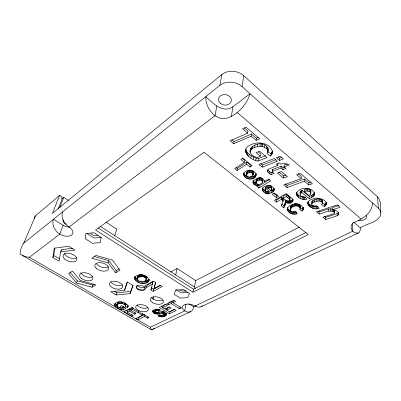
<?xml version="1.0" encoding="UTF-8"?>
<svg xmlns="http://www.w3.org/2000/svg" width="401" height="401" viewBox="0 0 401 401"><rect width="100%" height="100%" fill="white"/><g stroke="black" fill="none" stroke-linecap="round" stroke-linejoin="round"><path stroke-width="0.6" d="M322.504 203.187L321.858 201.939L321.863 199.738C318.775 197.909 313.943 198.951 311.747 201.663L311.767 204.53C312.88 206.184 315.226 206.104 316.975 205.773L319.191 208.355C312.524 211.297 301.362 202.224 312.74 198.971C316.985 196.284 331.236 200.515 324.494 206.57L321.442 204.495L322.504 203.187L322.504 200.986L321.863 199.738M322.379 202.555L322.379 200.355M149.337 279.382C147.844 286.54 133.458 283.763 134.781 276.77M321.858 201.939L320.865 201.367L320.875 199.167M320.865 201.367L319.552 201.046L319.562 198.846M338.865 205.487L332.494 207.553L332.529 209.758C334.88 210.209 338.629 211.026 338.845 213.928L338.334 214.916L337.181 215.743L325.742 219.502L322.975 217.222L333.717 213.728L334.218 213.362L334.359 212.46C329.963 208.771 323.802 213.242 319.166 214.084L319.176 211.893L318.244 211.121M317.757 208.595L317.772 206.4C314.048 206.891 309.186 205.683 307.793 201.788L307.747 203.979M311.707 203.853L312.991 202.53L317.968 201.021L317.983 198.826M258.169 185.683L256.941 186.435L258.901 187.999L270.63 180.901L268.51 179.167L264.239 181.768C262.555 171.402 244.359 184.179 258.169 185.683L258.334 184.064M316.379 208.695L316.399 206.505M272.49 152.631C271.527 143.463 258.906 140.916 251.668 144.405C238.665 149.082 249.517 160.059 258.049 161.087L267.021 157.498L259.577 151.252L256.069 152.696L260.324 156.25L257.226 157.513C238.254 151.804 261.833 135.754 268.174 148.596L267.808 152.34L267.036 153.663L270.595 156.089L272.164 153.804L272.64 150.796M316.183 201.337L316.204 199.142M281.407 204.821L281.342 205.903L283.863 207.918L285.567 203.603L285.542 199.964L285.577 202.906M285.567 203.603L285.697 200.736M296.449 192.42C295.607 197.873 302.575 200.289 306.981 199.372L304.885 196.926L301.637 196.53L300.204 195.232L300.174 192.144L300.61 191.252L301.923 190.305L301.853 192.495L309.206 198.615L311.672 197.543L313.732 196.014L314.324 195.182L314.655 192.104M314.439 201.878L314.469 199.683M314.324 195.182L314.64 193.202M315.051 208.66L315.076 206.47M313.732 196.014L313.762 193.813L314.354 192.981M313.777 208.485L313.808 206.294M314.625 194.305C313.331 186.41 298.945 186.29 296.404 193.513M312.103 203.167L312.138 200.976M312.574 208.179L312.61 205.989M312.845 196.801L312.88 194.605L313.762 193.813M312.991 202.53L313.026 200.335M311.462 207.753L311.502 205.563M311.672 197.543L311.707 195.347L312.88 194.605M310.84 193.568L310.75 192.736L310.113 191.949L310.153 189.748L309.086 189.137L306.093 188.891L304.329 189.362L304.264 191.558L308.865 195.402L310.349 194.405L310.84 193.568L310.79 190.54L310.153 189.748M310.439 207.207L310.484 205.016M310.75 192.736L310.79 190.54M308.64 205.698L308.685 203.507M310.113 191.949L309.041 191.332L309.086 189.137M309.206 198.615L309.251 196.425L301.923 190.305M309.507 206.535L309.552 204.35M308.048 204.841L308.098 202.655M308.815 184.991L304.389 181.242L286.951 187.548L283.763 184.921L301.221 178.555L296.655 174.686L300.229 173.352L312.384 183.718L308.815 184.991L308.86 182.791L304.454 179.041L287.071 185.367L285.256 183.869M309.041 191.332L307.657 191.031L307.707 188.836M304.264 191.558L306.038 191.087L306.093 188.891M304.469 199.533L304.529 197.342L305.532 197.282M136.415 286.219L136.681 287.562A4.446 2.426 13.4 0 0 140.15 289.677L142.435 289.888A4.672 2.551 13.4 0 0 145.237 288.349L145.267 287.692M303.291 199.437L303.356 197.247C300.56 196.781 297.362 195.282 296.534 192.34M302.113 211.071L303.176 209.533L303.241 207.352L302.184 208.896L302.113 211.071L299.502 209.723L300.048 209.046L300.284 206.134L299.417 204.695L298.143 203.984L298.058 206.159L299.336 206.876L300.209 208.309M303.176 209.533L303.326 207.402M304.389 181.242L304.454 179.041M302.95 210.039L303.016 207.858M300.098 194.335L300.534 193.442L301.527 192.665L301.602 190.475M302.169 199.222L302.234 197.036M300.118 198.49L300.194 196.305M299.973 207.573L300.043 205.392M300.534 193.442L300.61 191.252M301.221 178.555L301.296 176.36L298.108 173.648M298.73 206.465L298.81 204.284M299.336 206.876L299.417 204.695M298.374 197.367L298.454 195.182M149.072 280.505C148.19 274.57 137.453 272.439 134.495 277.888M297.427 196.45L297.512 194.264M298.058 206.159L297.321 205.964L297.407 203.788M295.657 205.929L295.748 203.753L296.605 203.703L296.519 205.883C289.798 205.382 287.637 213.923 295.903 211.758L297.171 213.758C293.126 215.673 284.905 211.969 288.234 206.986C292.053 202.61 301.918 202.53 303.276 209.036M296.444 194.525L296.509 192.886M296.003 214.029L296.093 211.858L292.89 211.903L292.79 214.069M296.785 195.503L296.87 193.317M294.735 206.129L294.825 203.954L295.748 203.753M294.885 214.169L294.976 211.999M293.758 206.48L293.853 204.31L294.825 203.954M293.813 214.184L293.908 212.014M291.813 213.833L291.913 211.663C289.998 210.996 287.988 209.693 287.477 207.608L287.362 209.778M285.422 202.134C287.487 203.523 290.479 203.643 292.369 201.878L292.469 199.703L293.011 198.931M292.369 201.878L292.91 201.112L292.986 199.477M292.73 206.986L292.825 204.816L293.853 204.31M290.986 208.184L291.091 206.009L292.825 204.816M290.88 213.472L290.981 211.307M291.487 202.53L291.592 200.355L292.469 199.703M291.733 207.593L291.833 205.422M290.093 203.071L290.199 200.896L291.592 200.355M289.988 212.996L290.093 210.831M290.214 209.833L290.354 207.132L291.091 206.009M290.349 210.34L290.354 207.132M290.494 208.751L290.6 206.58M290.8 202.851L290.91 200.675M289.838 200.074L289.507 199.157L289.617 196.981L286.444 194.34L283.437 196.059L283.307 198.229C285.186 200.921 291.156 203.272 289.908 197.447L289.617 196.981M289.352 203.187L289.462 201.011L290.199 200.896M289.141 212.395L289.251 210.229M289.798 199.623L289.908 197.447M287.667 210.685L287.783 208.52M288.585 203.197L288.7 201.026L289.462 201.011M288.259 211.563L288.374 209.397M287.016 202.896L287.131 200.726M289.507 199.157L287.993 197.868L288.108 195.693M287.803 203.106L287.918 200.931M353.782 222.299L360.344 227.863L360.218 230.209L359.557 231.953L358.394 232.976L201.006 306.74A10.486 6.952 64.5 0 1 197.202 306.895L191.583 304.499L187.553 304.113A8.015 4.261 10.3 0 0 182.345 306.63L182.184 307.707L183.412 309.923L186.741 311.828A10.306 6.987 64.8 0 0 192.054 310.559A10.511 7.128 64.7 0 0 193.808 306.81L195.999 305.773M287.993 197.868L286.324 196.515L286.444 194.34M286.951 187.548L287.071 185.367M286.219 202.575L286.339 200.4M284.865 205.633L284.991 203.467L285.687 201.432M285.347 204.44L285.467 202.274M123.177 306.153L122.751 307.767L121.749 308.304L118.591 307.216L117.538 306.414L117.117 305.141L117.749 304.324L118.33 302.169L119.177 301.702M117.678 303.417L118.33 302.169M283.863 207.918L283.988 205.753L284.991 203.467M281.342 205.903L282.951 201.382L282.931 198.42L281.562 197.132L276.695 199.914L276.545 202.079L281.422 199.302L281.562 197.132M282.941 200.961L282.931 198.42M282.951 201.382L283.071 198.796M282.8 200.59L281.858 199.653L281.993 197.482M267.572 169.698L267.462 170.926L267.933 172.059L271.031 174.605L274.038 173.463L272.309 171.839L272.835 169.428L281.101 166.189L280.976 168.039L282.895 169.648L285.968 168.47L284.058 166.861L284.174 165.006L287.387 163.768M283.437 178.064L277.427 173.067L281.382 171.568L287.392 176.595L283.437 178.064L283.572 175.884L278.966 172.039M282.459 200.184L282.595 198.014M282.895 169.648L283.016 167.798L281.101 166.189M68.501 200.37L63.824 197.332L62.24 198.65L61.473 198.154L62.01 196.816L59.704 195.317L52.336 213.432L221.943 74.466C228.289 69.568 237.798 70.471 243.703 75.649L377.476 196.776C381.922 201.533 380.354 209.016 380.79 214.986C377.336 222.921 366.755 223.397 360.344 227.863M276.309 197.623L272.274 194.385L274.52 193.071L278.56 196.33L276.309 197.623L276.464 195.457L273.783 193.297M279.512 160.43L276.319 157.723L280.119 156.215L283.312 158.936L279.512 160.43L279.667 158.245L278.304 157.087M267.462 170.926L267.718 169.944L268.62 169.102L277.828 165.392L277.963 163.543M266.269 186.59L265.231 187.919L265.166 190.761L266.214 191.688L268.224 191.718L269.918 193.598C265.036 195.447 258.49 188.505 265.562 186.124C270.124 183.252 278.55 189.623 271.292 192.946L266.074 188.751L266.269 186.59L269.101 188.876M273.898 190.681L274.063 188.51L271.467 190.781L271.292 192.946M274.169 189.904L274.254 188.821M372.444 202.931C372.328 212.485 363.376 218.745 355.291 221.838C347.567 224.284 351.421 234.239 358.394 232.976M272.454 192.199L272.625 190.034M273.327 191.447L273.492 189.277M271.627 189.222L271.798 187.051L271.226 185.874L271.051 188.039L271.627 189.222L270.605 190.475L267.482 187.964L267.673 185.798L268.6 185.387L268.414 187.553L267.482 187.964M272.309 171.839L272.545 169.688M272.399 171.533L272.835 169.428M271.337 189.863L271.467 188.239M271.517 188.595L271.688 186.425M271.031 174.605L271.181 172.766L268.094 170.219L267.933 172.059M271.051 188.039L270.294 187.618L270.469 185.447M268.329 193.818L268.51 191.658L266.991 191.523L266.805 193.683M271.532 154.956L271.738 152.51L272.369 151.357L272.164 153.804M268.414 187.553L269.382 187.447L269.562 185.282M270.595 156.089L270.805 153.643L271.738 152.51M269.196 173.347L269.352 171.508M267.557 193.798L267.743 191.633M266.069 193.482L266.259 191.322M265.166 190.761L265.267 189.678M265.036 190.079L265.522 187.227M265.357 193.192L265.547 191.031L263.337 189.357L262.53 187.713L262.324 189.874M146.285 279.748L146.886 277.031C147.297 286.048 130.641 280.595 140.024 274.645L139.463 276.89L138.044 277.703L137.358 278.625M264.008 192.34L264.209 190.179M267.808 152.34L268.174 148.596M137.924 276.384L138.014 277.352M263.136 191.518L263.337 189.357M264.239 181.768L264.389 180.144M267.953 151.037L267.467 149.763L267.693 147.317M262.565 182.094L262.685 179.172C260.209 175.924 254.78 179.422 255.988 183.167C257.442 185.698 261.562 184.37 262.565 182.094L262.685 179.172M267.467 149.763L266.354 148.53L266.585 146.089M262.575 190.696L262.78 188.535M262.48 181.337L261.933 180.666L262.139 178.5M262.465 181.959L262.77 179.929M262.254 167.207L259.056 164.57L274.224 158.555L277.422 161.252L262.254 167.207L262.465 165.037L260.645 163.533M261.933 180.666L261.076 180.199L261.287 178.034M266.354 148.53L264.52 147.322L264.755 144.881M258.901 187.999L259.116 185.843L269.748 179.377M255.988 183.167C255.803 181.217 258.369 180.154 260.023 180.029L260.234 177.864M258.845 180.204L259.061 178.044M264.52 147.322L262.354 146.54L262.6 144.099M259.442 180.064L259.658 177.904M257.006 185.638L257.176 184.019M257.612 180.781L257.838 178.62M262.354 146.54L261.166 146.325L261.417 143.884M260.324 156.25L260.575 153.814L258.219 151.839M250.084 151.663C251.282 147.753 256.344 146.651 259.923 146.26L260.184 143.824M255.943 185.407L256.169 183.252L254.475 182.39L253.272 180.505M256.54 181.568L256.765 179.407M243.758 172.746C241.998 180.656 257.512 181.573 256.064 173.282M255.883 176.059L256.059 174.44M255.011 185.031L255.236 182.876M258.049 161.087L258.304 158.651L265.567 155.728M255.928 182.731L256.249 180.109M254.901 177.523L255.131 175.362L256.114 173.899M254.244 184.545L254.475 182.39M255.507 176.826L255.738 174.666M253.021 181.929L253.136 180.851M253.036 182.661L253.342 180.104M253.242 183.337L253.477 181.182M255.778 160.41L256.044 157.979C251.968 156.275 246.941 153.934 245.788 149.247L245.477 151.673M257.307 146.576L257.572 144.139M254.064 178.149L254.299 175.989L255.131 175.362M253.648 183.969L253.878 181.813M252.846 175.021L252.966 173.944M255.948 174.365C254.65 169.021 244.7 169.067 246.63 175.668C249.337 179.192 254.625 175.803 253.267 171.708C250.72 168.696 244.164 170.365 243.552 174.36M253.051 175.142L253.267 171.708M253.166 174.706L253.407 172.545M253.076 178.661L253.317 176.5L254.299 175.989M253.342 159.403L253.622 156.971M254.71 147.408L254.986 144.977M253.026 173.869L252.409 173.127L252.655 170.966M247.653 133.162L242.51 128.801L246.099 127.212L259.788 138.881L256.204 140.405L256.445 138.235L251.487 134.019L234.054 141.558L233.733 143.713L230.154 140.766L247.653 133.162L247.933 130.997L244.204 127.829M252.023 179.001L252.264 176.841L253.317 176.5M252.78 173.483L253.021 171.322M252.409 173.127L251.457 172.6L251.708 170.44M250.906 179.167L251.146 177.011L252.264 176.841M246.475 174.831L247.803 173.147L250.309 172.395L250.56 170.235M249.718 179.167L249.968 177.011L251.146 177.011M249.056 172.56L249.312 170.4M248.54 179.001L248.79 176.846M250.956 158.109L251.242 155.678M246.916 162.099L246.65 164.255L250.064 167.032L250.319 164.871L246.916 162.099L237.317 168.39L237.021 170.535L234.685 168.676L244.304 162.35L244.58 160.194L241.988 158.079M252.354 148.686L252.635 146.255M249.683 172.425L249.933 170.265M250.249 150.911L250.545 148.485M250.164 152.415L250.455 149.984M247.803 173.147L248.064 170.991M250.685 150.169L250.976 147.738M247.437 178.671L247.693 176.52L245.728 175.387L244.094 173.342L243.823 175.493M251.387 149.428L251.673 146.997M246.59 174.395L246.851 172.24M256.204 140.405L251.221 136.185L251.487 134.019M248.831 156.58L249.126 154.154M246.63 175.668L246.826 174.049M246.846 173.969L247.111 171.813M246.409 178.189L246.67 176.034M245.462 177.543L245.728 175.387M244.49 176.58L244.755 174.425M247.452 155.317L247.753 152.891M246.435 154.074L246.74 151.648M245.567 150.109L245.723 148.896M245.773 152.861L246.084 150.435M380.95 212.635L380.153 210.35L378.449 208.289L242.064 86.611L243.703 75.649M52.872 257.602L54.29 248.224L68.596 246.224L74.902 250.059L60.606 252.008L59.057 261.246L52.872 257.602L53.709 255.407L54.872 247.773M231.382 116.455L232.956 106.681L250.069 93.749C246.876 104.922 235.141 117.804 223.177 118.781C212.851 117.819 205.342 106.486 205.823 96.641C212.705 103.047 222.826 113.914 232.956 106.681M61.223 251.031L61.428 249.793L72.591 248.254M192.911 292.204L308.309 234.635L204.004 152.26L95.538 230.024L192.911 292.204L193.437 289.181L306.143 232.44M125.588 304.74L125.167 306.364L127.578 307.437L128.044 306.163C125.668 301.978 117.097 299.632 114.511 304.645C115.433 308.219 119.904 309.261 123.077 309.973L126.225 308.304L121.643 305.632L120.31 306.354L122.751 307.767M185.979 303.878L184.711 310.905L150.33 327.221L29.363 257.307L25.674 256.685L22.496 255.512L20.05 253.883L20.441 250.374L21.679 246.735L23.694 243.222L35.529 215.743L59.704 195.317M195.142 288.665L194.46 287.021L195.633 280.595L299.492 227.031M179.728 308.815L181.543 307.938L172.971 302.665L175.638 301.336L173.869 300.244L166.776 303.803L168.535 304.875L171.167 303.562L179.728 308.815L180.144 306.6M216.861 106.004L215.011 115.729L69.077 227.016L66.641 225.116A11.835 8.837 49.8 0 1 63.102 219.999A12.045 8.992 49.8 0 1 62.671 211.853M23.694 243.222L219.858 85.343L221.943 74.466M172.971 302.665L173.412 300.439M169.538 313.727L176.199 310.514L174.475 309.467L169.578 311.848L166.796 310.163L171.187 308.013L169.453 306.955L165.067 309.121L162.781 307.737L167.488 305.397L165.733 304.324L159.292 307.552L169.538 313.727L169.979 311.537L174.405 309.387M175.728 274.941L177.036 268.464L195.633 280.595M171.167 303.562L171.613 301.346L173.212 302.329M292.91 201.112L292.84 199.472L292.088 198.525L286.199 193.608L274.404 200.37L276.545 202.079M164.189 312.554L164.4 312.113L163.949 314.294L163.112 315.156L161.403 315.477L159.317 314.895L157.864 315.818C160.475 317.226 164.154 317.386 166.31 315.076L166.646 313.437M168.535 304.875L168.986 302.66L171.613 301.346M164.821 316.194L165.272 314.013L166.194 313.462L165.748 315.647M166.796 310.163L167.247 307.968L169.438 306.885M163.849 314.194L164.079 313.101M164.009 316.524L164.46 314.349L165.272 314.013M163.949 314.294L163.012 313.326L163.352 311.687M162.33 316.855L162.671 315.226M163.387 313.502L163.728 311.863M163.177 316.745L163.628 314.569L164.46 314.349M163.809 313.868L164.265 311.682M160.59 316.75L160.936 315.121M153.062 309.908L152.701 311.542C154.074 314.91 158.781 314.093 161.538 313.261L161.879 311.622M162.781 307.737L163.247 305.542L165.854 304.234M161.538 313.261L162.114 313.196L162.46 311.562M161.468 316.855L161.809 315.226M162.114 313.196L162.595 313.221L162.941 311.582M159.698 316.539L160.044 314.91M158.786 316.229L159.137 314.6M159.718 313.667L160.064 312.033M300.123 206.866L300.284 206.134M152.701 311.542L152.861 310.981C154.751 308.85 158.184 308.795 160.535 310.179L158.906 311.086L158.054 310.765L158.405 309.126M157.403 314.023L157.753 312.389M158.094 313.968L158.56 311.788M158.906 311.086L159.257 309.447M166.31 315.076L166.505 314.474C164.56 309.482 158.575 313.296 155.147 312.038L155.297 311.356L156.58 310.705L156.941 309.071M156.004 313.913L156.36 312.284M156.58 310.705L157.292 310.64L157.648 309.001M156.786 314.008L157.142 312.379M154.591 313.492L155.072 311.316L153.342 309.943L152.856 312.123M155.072 311.772L155.773 309.176L155.147 312.038M155.272 313.742L155.628 312.108M155.864 310.97L156.34 308.785M153.959 313.171L154.44 310.996M153.292 312.675L153.773 310.499M152.936 299.597L153.613 296.605M153.678 289.146L151.498 287.798L150.982 290.028L153.172 291.372L153.678 289.146L161.037 285.181M153.172 291.372L162.124 286.58L160.079 285.301L154.079 288.54L155.648 282.068M142.866 313.637L142.485 315.256L135.834 318.605L137.884 319.787L144.55 316.464L147.558 318.224L147.924 316.61M34.09 218.7L34.466 217.086L35.529 215.743M144.55 316.464L144.926 314.845M146.591 287.327L147.122 285.096L152.886 281.913L152.365 284.159L146.591 287.327L144.535 286.063L153.423 281.146L155.593 282.499L154.079 288.54M150.982 290.028L152.886 281.913M148.104 281.913L148.641 279.667L146.601 280.81L144.21 281.296L143.668 283.532M148.741 281.231L149.137 279.547M146.064 283.051L146.601 280.81M137.884 319.787L138.395 317.647L144.495 314.584M147.172 282.54L147.708 280.299M146.34 279.276L145.929 278.349L146.475 276.099M144.896 283.377L145.438 281.141M145.563 280.65L145.834 279.527M146.22 278.81L146.761 276.56M146.024 280.204L146.43 278.52M138.22 312.76L139.588 312.058L131.874 307.537L123.929 311.722L131.784 316.264L133.117 315.582L127.353 312.239L129.503 311.116L134.701 314.138L136.049 313.447L130.846 310.414L132.626 309.487L138.22 312.76L138.611 311.141M145.929 278.349L144.861 277.457L145.272 275.768M145.478 277.898L145.889 276.209M134.701 314.138L135.097 312.524M142.37 283.507L142.786 281.833M144.861 277.457L144.144 277.071L144.56 275.382M141.057 283.317L141.473 281.637M139.463 276.89L142.636 276.585L143.052 274.896M144.144 277.071L143.403 276.78L143.819 275.091M141.032 276.5L141.593 274.249M139.774 282.961L140.19 281.286M131.784 316.264L132.185 314.655M141.839 276.49L142.26 274.8M138.51 282.449L138.931 280.775M140.24 276.635L140.806 274.384M132.626 309.487L133.027 307.863M137.272 281.778L137.839 279.547L135.909 278.003L135.067 276.424L134.49 278.66M138.691 277.266L139.262 275.021M130.846 310.414L131.393 308.259L132.721 307.557M136.17 281.011L136.736 278.78M137.312 279.111L138.17 275.918M137.443 279.592L137.728 278.469M129.503 311.116L130.049 308.96L131.087 309.567M138.044 277.703L138.616 275.462M135.338 280.239L135.909 278.003M127.353 312.239L127.899 310.093L130.049 308.96M127.578 307.437L128.135 305.276M134.776 279.452L135.353 277.216M127.889 307.036L128.17 305.958M130.079 293.612L133.072 285.452L127.418 282.013L124.526 290.289L110.681 291.692L116.245 294.976L130.079 293.612L133.002 284.986M125.167 306.364L125.257 305.377L124.816 304.83L125.242 303.206M125.257 305.377L125.819 303.211L125.373 305.893M124.816 304.83L124.054 304.289L124.48 302.665M123.077 309.973L123.643 307.823L124.691 307.266M124.054 304.289L122.626 303.642L123.057 302.018M121.814 309.742L122.38 307.597L123.643 307.823M124.526 290.289L127.237 282.003M117.749 304.324L119.012 303.632L121.152 303.346L121.583 301.722M120.31 309.311L120.736 307.697M118.761 308.72L119.197 307.111M120.415 303.336L120.851 301.712M117.383 308.023L117.819 306.414M119.012 303.632L119.453 302.008M115.959 307.061L116.546 304.91L115.298 303.432L114.706 305.582M117.092 305.567L117.704 302.986M115.423 306.57L116.009 304.419M114.511 304.645L114.806 303.567M116.245 294.976L116.846 292.8L130.646 291.417M115.648 272.8L119.974 270.169L112.465 260.104L95.989 255.407L91.764 258.224L108.12 262.871L115.648 272.8L116.285 270.575L119.167 268.81M108.12 262.871L108.791 260.63L94.235 256.49M114.791 235.643L116.756 229.151L105.884 222.059M91.919 287.241L95.869 284.84L80.395 280.515L72.471 271.081L68.621 273.642L76.561 282.956L91.919 287.241L92.601 285.071L94.08 284.169M76.561 282.956L77.288 280.795L69.784 271.933M60.606 252.008L61.428 249.793M69.077 227.016C71.012 228.309 73.007 230.204 72.952 232.71A9.198 5.328 19.4 0 1 68.255 236.209C64.26 236.525 60.275 234.971 57.348 232.279A11.609 8.842 49.4 0 1 53.874 227.267A11.819 9.002 49.4 0 1 53.508 219.227L63.157 225.247L59.749 234.129L29.363 257.307M58.065 209.066L62.24 198.65M59.659 207.763L63.824 197.332M125.934 303.732L125.729 304.199L127.172 304.845M322.203 201.638L322.504 200.986M334.183 211.162L334.319 210.259L333.923 209.793L333.963 211.999M289.733 198.31L289.948 197.899M324.494 206.57L324.489 204.37L326.249 202.41M146.565 277.958L146.826 277.502M262.299 180.751L262.62 180.335M265.332 189.387L266.074 188.751M324.354 216.174L325.732 217.312L334.449 214.54L337.131 213.538L338.279 212.715L338.334 214.916M237.021 170.535L246.65 164.255M250.064 167.032L252.064 165.743L242.826 158.205L240.836 159.533L244.304 162.35M219.858 85.343C226.375 80.436 236.009 81.403 242.064 86.611M22.496 255.512L151.232 329.672L151.799 329.802L154.616 328.128M276.464 195.457L277.362 194.941M283.307 198.229L286.324 196.515M170.58 272.033L177.036 268.464M301.527 192.665L301.853 192.495M147.558 318.224L148.936 317.542L140.816 312.78L139.443 313.477L142.485 315.256M195.157 305.948L352.82 231.156L352.479 223.467M151.799 329.802L190.545 311.642M309.251 196.425L311.707 195.347M233.733 143.713L251.221 136.185M256.445 138.235L258.49 137.363M272.69 171.272L280.976 168.039M279.667 158.245L281.833 157.387M262.465 165.037L275.838 159.758M283.016 167.798L285.056 167.011M284.058 166.861L289.427 164.801L283.377 163.237L280.911 164.199L279.367 162.896L276.294 164.104L277.828 165.392M271.181 172.766L272.68 172.194M283.572 175.884L285.823 175.042M308.86 182.791L310.895 182.059M319.176 211.893L328.73 208.941L330.344 208.831L331.978 208.986L332.008 211.187M332.529 209.758L340.083 207.327L337.281 204.936L316.354 211.768L319.166 214.084M101.413 237.367L94.245 238.059L87.162 233.593M188.159 292.474L181.192 292.87L176.204 289.728M306.038 191.087L307.657 191.031M317.968 201.021L319.552 201.046M259.923 146.26L261.166 146.325M303.356 197.247L304.529 197.342M296.519 205.883L297.321 205.964M260.023 180.029L261.076 180.199M69.483 227.337L65.142 226.269L63.157 225.247M157.292 310.64L158.054 310.765M250.309 172.395L251.457 172.6M269.382 187.447L270.294 187.618M121.152 303.346L122.626 303.642M162.595 313.221L163.012 313.326M142.636 276.585L143.403 276.78M77.288 280.795L92.601 285.071M256.044 157.979L258.304 158.651M300.098 207.813L302.184 208.896M125.533 310.179L127.618 311.392M53.709 255.407L59.353 258.75M114.325 291.306L116.846 292.8M161.297 306.284L162.826 307.211M164.871 308.444L166.911 309.682M188.801 303.687L193.808 306.81M98.135 227.994L193.437 289.181M100.651 226.525L194.46 287.021M321.953 202.64L324.489 204.37M116.546 304.91L117.488 305.552M267.763 151.563L270.805 153.643M235.923 167.272L237.317 168.39M258.139 185.056L259.116 185.843M275.843 199.232L276.695 199.914M281.893 204.074L283.988 205.753M270.52 190.019L271.467 190.781M281.422 199.302L281.858 199.653M231.828 139.718L234.054 141.558M155.919 310.103L155.553 309.592M237.006 112.28L361.111 219.016M108.791 260.63L116.285 270.575M151.232 329.672L150.33 327.221M256.214 181.006L256.44 181.417M272.454 169.994L272.615 170.365M300.174 192.144L300.279 193.046M377.476 196.776L378.449 208.289M338.82 212.826L338.845 213.928M337.131 213.538L337.181 215.743M334.399 210.725L334.439 212.931M334.319 210.259L334.359 212.46M333.091 209.297L333.126 211.502M330.344 208.831L330.369 211.031M328.73 208.941L328.75 211.142M326.409 202.751L326.419 203.853M326.249 202.961L326.259 204.61M325.878 203.117L325.888 205.317M325.732 217.312L325.742 219.502M325.291 203.768L325.296 205.969M202.5 305.657A10.692 7.088 64.5 0 1 201.006 306.74M366.168 215.472A5.825 3.714 -3.1 0 1 364.664 219.527A5.825 3.714 -3.1 0 1 358.299 220.39M136.987 285.542A5.669 3.118 13.4 0 0 140.691 287.392L143.598 287.662A5.955 3.273 13.4 0 0 144.891 287.457M66.381 224.324A4.982 2.947 19.6 0 1 63.243 219.798M76.651 257.778A7.183 3.995 18.1 0 1 69.664 257.723A7.183 3.995 18.1 0 1 64.431 253.457M108.415 266.805A7.083 3.97 16.1 0 1 96.581 263.878M92.912 276.555A6.887 3.729 16.6 0 1 86.06 276.735A6.887 3.729 16.6 0 1 80.847 272.665M122.405 284.931A6.812 3.704 14.8 0 1 111.002 282.124M162.706 300.128A6.677 3.599 12.2 0 1 151.533 297.382M147.879 307.707A6.506 3.408 12.9 0 1 136.982 305.046M185.964 290.675A4.476 2.491 10.9 0 1 184.094 291.136L181.879 290.931A4.261 2.371 10.9 0 1 179.899 290.118M90.741 233.262A4.687 2.782 17.6 0 0 94.526 235.658L96.882 235.843A4.922 2.922 17.6 0 0 97.904 235.628M136.27 286.805L136.53 288.149A4.451 2.426 13.4 0 0 140.004 290.264L142.29 290.474A4.672 2.546 13.4 0 0 145.092 288.941L144.856 287.592A4.451 2.426 13.3 0 0 141.368 285.452L139.057 285.241A4.672 2.546 13.3 0 0 136.27 286.805M85.964 233.542L85.358 238.846L92.501 243.312L100.32 242.585L101.102 237.332L93.894 232.75L85.964 233.542M175.688 290.048L174.164 294.314L180.199 298.083L187.793 297.672L189.467 293.452L183.392 289.597L175.688 290.048M220.334 103.358A6.501 5.283 8.9 0 0 231.176 101.573A6.501 5.283 8.9 0 0 223.272 94.646A6.501 5.283 8.9 0 0 220.334 103.358M96.36 268.434A7.118 3.955 16 0 0 108.21 269.597A7.118 3.955 16 0 0 100.611 262.675A7.118 3.955 16 0 0 96.36 268.434M81.152 278.174A6.922 3.714 16.5 0 0 92.601 279.327A6.922 3.714 16.5 0 0 85.042 272.735A6.922 3.714 16.5 0 0 81.152 278.174M64.736 259.161A7.218 3.98 18 0 0 76.566 260.304A7.218 3.98 18 0 0 68.526 253.221A7.218 3.98 18 0 0 64.736 259.161M110.836 286.575A6.847 3.689 14.7 0 0 122.3 287.748A6.847 3.689 14.7 0 0 115.142 281.291A6.847 3.689 14.7 0 0 110.836 286.575M152.651 302.68A6.712 3.579 12.2 0 0 163.392 302.174A6.712 3.579 12.2 0 0 154.641 296.775A6.712 3.579 12.2 0 0 152.651 302.68M138.049 310.219A6.536 3.393 12.9 0 0 148.42 309.767A6.536 3.393 12.9 0 0 139.764 304.58A6.536 3.393 12.9 0 0 138.049 310.219"/></g></svg>
